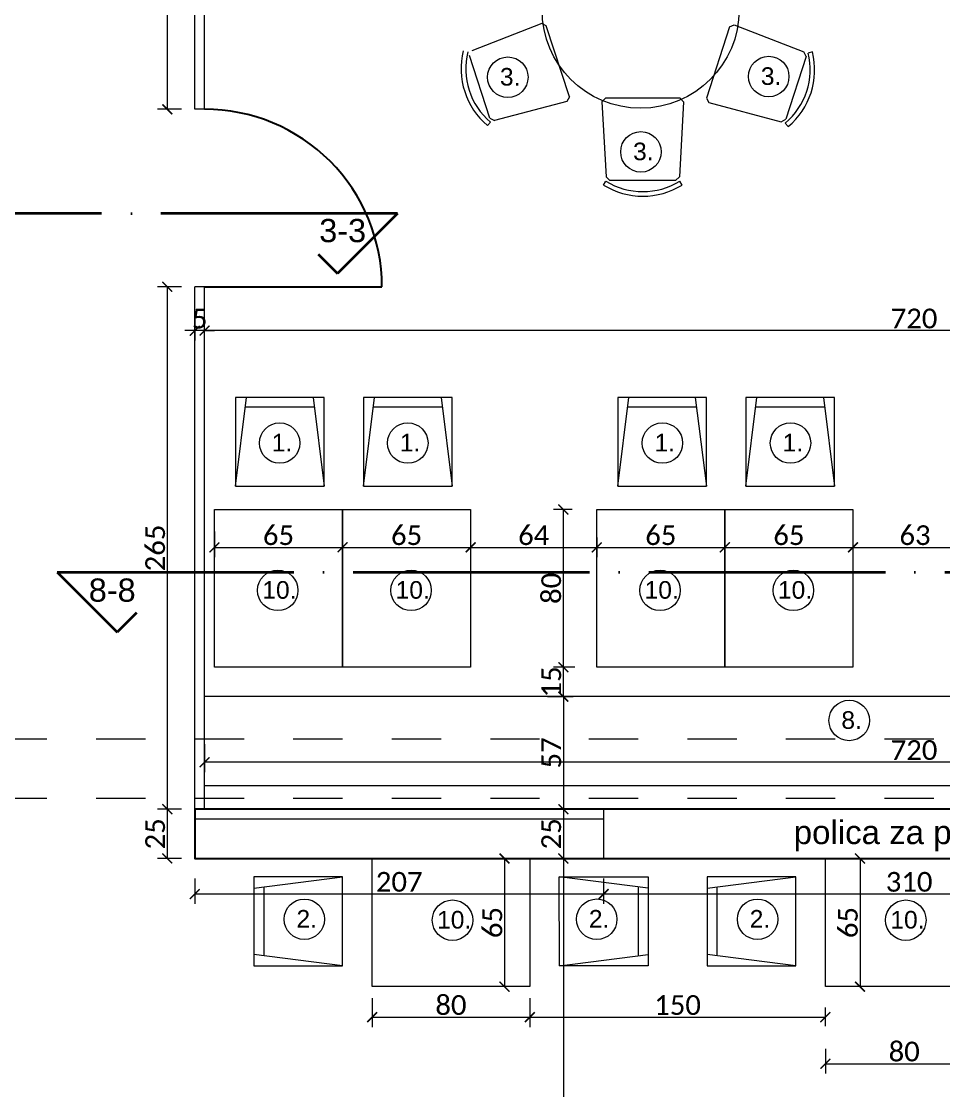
# Model space of a CAD drawing. Header units: centimetres. Extents: x -26724 to 60145, y -23645 to 6771.
# Drawn here: x -18798 to -18330, y 1336 to 1878 of the extents above; entities that cross this region are included whole.
import ezdxf

# ---------------------------------------------------------------- set-up
doc = ezdxf.new("R2010")
doc.units = ezdxf.units.CM
for name, pattern in [('ACAD_ISO04W100', [30, 24, -3, 0, -3]), ('AUSGEZOGEN', [0]), ('DALEKOVOD_VN', [5, 2.5, -2.5])]:
    doc.linetypes.add(name, pattern=pattern)
doc.layers.add('3.IZGLED 2', color=7, linetype='Continuous', lineweight=9, true_color=0x4a4a4a)
doc.layers.add('IZGLED 2', color=253, linetype='Continuous', lineweight=9, true_color=0x828282)
for name, color, linetype, lineweight in [('4.KOTE', 88, 'Continuous', 15), ('namestaj', 8, 'Continuous', 9), ('namjestaj', 150, 'Continuous', 5), ('otvori', 5, 'Continuous', 20), ('vrata', 83, 'Continuous', 18)]:
    doc.layers.add(name, color=color, linetype=linetype, lineweight=lineweight)
doc.layers.add('pozicije', color=7, linetype='Continuous')
doc.layers.add('tekst @ 50', color=7, linetype='Continuous')
doc.styles.add('0.15', font='arial.ttf', dxfattribs={"height": 0.15})
doc.styles.add('Notes', font='arial.ttf', dxfattribs={"height": 3})
doc.styles.get("Standard").update_dxf_attribs({"font": 'calibri.ttf'})
doc.dimstyles.new('ja 1 50', dxfattribs={"dimtxt": 10, "dimasz": 5, "dimexe": 5, "dimexo": 5, "dimgap": 1, "dimtad": 1, "dimdec": 0, "dimtxsty": 'Standard', "dimblk": 'ARCHTICK', "dimcen": 2.5, "dimclrd": 256, "dimclrt": 7, "dimadec": 0, "dimazin": 0, "dimtfac": 1, "dimtdec": 0, "dimtix": 1, "dimtmove": 1, "dimatfit": 3, "dimldrblk": 'ARCHTICK', "dimfxl": 10, "dimfxlon": 1, "dimlwd": 0, "dimlwe": 9, "dimarcsym": 0})

# ---------------------------------------------------------------- blocks, each defined once
blk = doc.blocks.new('HHH')
at = {"layer": 'namjestaj', "linetype": 'AUSGEZOGEN', "lineweight": 18, "transparency": 33554687}
for p, q in [((2714.05, 1003.58, 13.5), (2714.05, 1068.58, 13.5)), ((2714.05, 1068.58, 13.5), (2794.05, 1068.58, 13.5)), ((2794.05, 1068.58, 13.5), (2794.05, 1003.58, 13.5)), ((2654.05, 1059.22, 13.5), (2654.03, 1014.22, 13.5)), ((2699.05, 1059.2, 13.5), (2654.05, 1059.22, 13.5)), ((2654.05, 1053.59, 13.5), (2699.05, 1059.2, 13.5)), ((2699.03, 1014.2, 13.5), (2699.05, 1059.2, 13.5)), ((2809.05, 1059.2, 13.5), (2854.05, 1059.22, 13.5)), ((2854.05, 1053.59, 13.5), (2809.05, 1059.2, 13.5)), ((2809.07, 1014.2, 13.5), (2809.05, 1059.2, 13.5)), ((2854.05, 1059.22, 13.5), (2854.07, 1014.22, 13.5)), ((2659.05, 1054.22, 13.5), (2659.03, 1019.22, 13.5)), ((2849.05, 1054.22, 13.5), (2849.07, 1019.22, 13.5)), ((2699.03, 1014.2, 13.5), (2654.03, 1019.84, 13.5)), ((2809.07, 1014.2, 13.5), (2854.07, 1019.84, 13.5)), ((2654.03, 1014.22, 13.5), (2699.03, 1014.2, 13.5)), ((2654.03, 1014.22, 13.5), (2654.03, 1014.22, 13.5)), ((2854.07, 1014.22, 13.5), (2809.07, 1014.2, 13.5)), ((2854.07, 1014.22, 13.5), (2854.07, 1014.22, 13.5)), ((2794.05, 1003.58, 13.5), (2714.05, 1003.58, 13.5)), ((2794.05, 1003.58, 13.5), (2794.05, 1003.58, 13.5))]:
    blk.add_line(p, q, dxfattribs=at)
blk = doc.blocks.new('_ArchTick')
at = {"color": 0, "linetype": 'ByBlock', "const_width": 0.15}
blk.add_lwpolyline([(-0.5, -0.5), (0.5, 0.5)], dxfattribs=at)
blk = doc.blocks.new('*D1756')
at = {"layer": '4.KOTE', "color": 0, "lineweight": 9, "transparency": 16777216}
for p, q in [((-18620.07, 1383.05), (-18620.07, 1368.4)), ((-18540.07, 1383.05), (-18540.07, 1368.4))]:
    blk.add_line(p, q, dxfattribs=at)
at = {"layer": '4.KOTE', "lineweight": 0, "transparency": 16777216}
blk.add_line((-18620.07, 1373.4), (-18540.07, 1373.4), dxfattribs=at)
at = {"layer": 'Defpoints', "color": 0, "transparency": 16777216}
for p in [(-18620.07, 1430.31, 13.5), (-18540.07, 1430.31, 13.5), (-18540.07, 1373.4)]:
    blk.add_point(p, dxfattribs=at)
at = {"layer": '4.KOTE', "lineweight": 0, "transparency": 16777216, "xscale": 5, "yscale": 5, "zscale": 5, "rotation": 180}
blk.add_blockref('_ArchTick', (-18620.07, 1373.4), dxfattribs=at)
at = {"layer": '4.KOTE', "lineweight": 0, "transparency": 16777216, "xscale": 5, "yscale": 5, "zscale": 5}
blk.add_blockref('_ArchTick', (-18540.07, 1373.4), dxfattribs=at)
at = {"layer": '4.KOTE', "color": 7, "transparency": 16777216, "insert": (-18580.07, 1379.52), "char_height": 10, "attachment_point": 5}
blk.add_mtext('80', dxfattribs=at)
blk = doc.blocks.new('*D1757')
at = {"layer": '4.KOTE', "color": 0, "lineweight": 9, "transparency": 16777216}
for p, q in [((-18540.07, 1383.05), (-18540.07, 1368.4)), ((-18390.07, 1368.79), (-18390.07, 1378.4))]:
    blk.add_line(p, q, dxfattribs=at)
at = {"layer": '4.KOTE', "lineweight": 0, "transparency": 16777216}
blk.add_line((-18540.07, 1373.4), (-18390.07, 1373.4), dxfattribs=at)
at = {"layer": 'Defpoints', "color": 0, "transparency": 16777216}
for p in [(-18540.07, 1430.31, 13.5), (-18390.07, 1373.4), (-18390.07, 1365.31, 13.5)]:
    blk.add_point(p, dxfattribs=at)
at = {"layer": '4.KOTE', "lineweight": 0, "transparency": 16777216, "xscale": 5, "yscale": 5, "zscale": 5, "rotation": 180}
blk.add_blockref('_ArchTick', (-18540.07, 1373.4), dxfattribs=at)
at = {"layer": '4.KOTE', "lineweight": 0, "transparency": 16777216, "xscale": 5, "yscale": 5, "zscale": 5}
blk.add_blockref('_ArchTick', (-18390.07, 1373.4), dxfattribs=at)
at = {"layer": '4.KOTE', "color": 7, "transparency": 16777216, "insert": (-18465.07, 1379.52), "char_height": 10, "attachment_point": 5}
blk.add_mtext('150', dxfattribs=at)
blk = doc.blocks.new('*D1758')
at = {"layer": '4.KOTE', "color": 0, "lineweight": 9, "transparency": 16777216}
for p, q in [((-18390.07, 1357.34), (-18390.07, 1344.82)), ((-18310.07, 1359.16), (-18310.07, 1344.82))]:
    blk.add_line(p, q, dxfattribs=at)
at = {"layer": '4.KOTE', "lineweight": 0, "transparency": 16777216}
blk.add_line((-18390.07, 1349.82), (-18310.07, 1349.82), dxfattribs=at)
at = {"layer": 'Defpoints', "color": 0, "transparency": 16777216}
for p in [(-18310.07, 1388.89, 13.5), (-18390.07, 1365.31, 13.5), (-18310.07, 1349.82)]:
    blk.add_point(p, dxfattribs=at)
at = {"layer": '4.KOTE', "lineweight": 0, "transparency": 16777216, "xscale": 5, "yscale": 5, "zscale": 5, "rotation": 180}
blk.add_blockref('_ArchTick', (-18390.07, 1349.82), dxfattribs=at)
at = {"layer": '4.KOTE', "lineweight": 0, "transparency": 16777216, "xscale": 5, "yscale": 5, "zscale": 5}
blk.add_blockref('_ArchTick', (-18310.07, 1349.82), dxfattribs=at)
at = {"layer": '4.KOTE', "color": 7, "transparency": 16777216, "insert": (-18350.07, 1355.94), "char_height": 10, "attachment_point": 5}
blk.add_mtext('80', dxfattribs=at)
blk = doc.blocks.new('*D1762')
at = {"layer": '4.KOTE', "color": 0, "lineweight": 9, "transparency": 16777216}
for p, q in [((-18545.93, 1453.89), (-18557.88, 1453.89)), ((-18545.93, 1388.89), (-18557.88, 1388.89))]:
    blk.add_line(p, q, dxfattribs=at)
at = {"layer": '4.KOTE', "lineweight": 0, "transparency": 16777216}
blk.add_line((-18552.88, 1453.89), (-18552.88, 1388.89), dxfattribs=at)
at = {"layer": 'Defpoints', "color": 0, "transparency": 16777216}
for p in [(-18540.07, 1453.89, 13.5), (-18552.88, 1388.89), (-18540.07, 1388.89, 13.5)]:
    blk.add_point(p, dxfattribs=at)
at = {"layer": '4.KOTE', "lineweight": 0, "transparency": 16777216, "xscale": 5, "yscale": 5, "zscale": 5}
for p, rotation in [((-18552.88, 1453.89), 90), ((-18552.88, 1388.89), 270)]:
    blk.add_blockref('_ArchTick', p, dxfattribs=dict(at, rotation=rotation))
at = {"layer": '4.KOTE', "color": 7, "transparency": 16777216, "insert": (-18559, 1421.39), "char_height": 10, "attachment_point": 5, "rotation": 90}
blk.add_mtext('65', dxfattribs=at)
blk = doc.blocks.new('*D1763')
at = {"layer": '4.KOTE', "color": 0, "lineweight": 9, "transparency": 16777216}
for p, q in [((-18364.93, 1453.89), (-18377.49, 1453.89)), ((-18366.91, 1388.89), (-18377.49, 1388.89))]:
    blk.add_line(p, q, dxfattribs=at)
at = {"layer": '4.KOTE', "lineweight": 0, "transparency": 16777216}
blk.add_line((-18372.49, 1453.89), (-18372.49, 1388.89), dxfattribs=at)
at = {"layer": 'Defpoints', "color": 0, "transparency": 16777216}
for p in [(-18356.79, 1453.89, 13.5), (-18372.49, 1388.89), (-18363.29, 1388.89, 13.5)]:
    blk.add_point(p, dxfattribs=at)
at = {"layer": '4.KOTE', "lineweight": 0, "transparency": 16777216, "xscale": 5, "yscale": 5, "zscale": 5}
for p, rotation in [((-18372.49, 1453.89), 90), ((-18372.49, 1388.89), 270)]:
    blk.add_blockref('_ArchTick', p, dxfattribs=dict(at, rotation=rotation))
at = {"layer": '4.KOTE', "color": 7, "transparency": 16777216, "insert": (-18378.61, 1421.39), "char_height": 10, "attachment_point": 5, "rotation": 90}
blk.add_mtext('65', dxfattribs=at)
blk = doc.blocks.new('*D1765')
at = {"layer": '4.KOTE', "color": 0, "lineweight": 9, "transparency": 16777216}
for p, q in [((-18705.07, 1511.85), (-18705.07, 1497.71)), ((-17985.07, 1511.85), (-17985.07, 1497.71))]:
    blk.add_line(p, q, dxfattribs=at)
at = {"layer": '4.KOTE', "lineweight": 0, "transparency": 16777216}
blk.add_line((-17985.07, 1502.71), (-18705.07, 1502.71), dxfattribs=at)
at = {"layer": 'Defpoints', "color": 0, "transparency": 16777216}
for p in [(-18705.07, 1535.98, 13.5), (-17985.07, 1535.98, 13.5), (-18705.07, 1502.71)]:
    blk.add_point(p, dxfattribs=at)
at = {"layer": '4.KOTE', "lineweight": 0, "transparency": 16777216, "xscale": 5, "yscale": 5, "zscale": 5, "rotation": 180}
blk.add_blockref('_ArchTick', (-18705.07, 1502.71), dxfattribs=at)
at = {"layer": '4.KOTE', "lineweight": 0, "transparency": 16777216, "xscale": 5, "yscale": 5, "zscale": 5}
blk.add_blockref('_ArchTick', (-17985.07, 1502.71), dxfattribs=at)
at = {"layer": '4.KOTE', "color": 7, "transparency": 16777216, "insert": (-18345.07, 1508.83), "char_height": 10, "attachment_point": 5}
blk.add_mtext('720', dxfattribs=at)
blk = doc.blocks.new('*D1766')
at = {"layer": '4.KOTE', "color": 0, "lineweight": 9, "transparency": 16777216}
for p, q in [((-18531.13, 1535.98), (-18518.03, 1535.98)), ((-18531.61, 1478.89), (-18518.03, 1478.89))]:
    blk.add_line(p, q, dxfattribs=at)
at = {"layer": '4.KOTE', "lineweight": 0, "transparency": 16777216}
blk.add_line((-18523.03, 1535.98), (-18523.03, 1478.89), dxfattribs=at)
at = {"layer": 'Defpoints', "color": 0, "transparency": 16777216}
for p in [(-18542.26, 1535.98, 13.5), (-18546.86, 1478.89, 13.5), (-18523.03, 1478.89)]:
    blk.add_point(p, dxfattribs=at)
at = {"layer": '4.KOTE', "lineweight": 0, "transparency": 16777216, "xscale": 5, "yscale": 5, "zscale": 5}
for p, rotation in [((-18523.03, 1535.98), 90), ((-18523.03, 1478.89), 270)]:
    blk.add_blockref('_ArchTick', p, dxfattribs=dict(at, rotation=rotation))
at = {"layer": '4.KOTE', "color": 7, "transparency": 16777216, "insert": (-18529.1, 1507.43), "char_height": 10, "attachment_point": 5, "rotation": 90}
blk.add_mtext('57', dxfattribs=at)
blk = doc.blocks.new('*D1769')
at = {"layer": '4.KOTE', "color": 0, "lineweight": 9, "transparency": 16777216}
for p, q in [((-18700.07, 1619.8), (-18700.07, 1606.7)), ((-18635.07, 1619.8), (-18635.07, 1606.7))]:
    blk.add_line(p, q, dxfattribs=at)
at = {"layer": '4.KOTE', "lineweight": 0, "transparency": 16777216}
blk.add_line((-18700.07, 1611.7), (-18635.07, 1611.7), dxfattribs=at)
at = {"layer": 'Defpoints', "color": 0, "transparency": 16777216}
for p in [(-18700.07, 1630.91, 13.5), (-18635.07, 1630.91, 13.5), (-18635.07, 1611.7)]:
    blk.add_point(p, dxfattribs=at)
at = {"layer": '4.KOTE', "lineweight": 0, "transparency": 16777216, "xscale": 5, "yscale": 5, "zscale": 5, "rotation": 180}
blk.add_blockref('_ArchTick', (-18700.07, 1611.7), dxfattribs=at)
at = {"layer": '4.KOTE', "lineweight": 0, "transparency": 16777216, "xscale": 5, "yscale": 5, "zscale": 5}
blk.add_blockref('_ArchTick', (-18635.07, 1611.7), dxfattribs=at)
at = {"layer": '4.KOTE', "color": 7, "transparency": 16777216, "insert": (-18667.57, 1617.82), "char_height": 10, "attachment_point": 5}
blk.add_mtext('65', dxfattribs=at)
blk = doc.blocks.new('*D1770')
at = {"layer": '4.KOTE', "color": 0, "lineweight": 9, "transparency": 16777216}
for p, q in [((-18635.07, 1619.8), (-18635.07, 1606.7)), ((-18570.07, 1619.8), (-18570.07, 1606.7))]:
    blk.add_line(p, q, dxfattribs=at)
at = {"layer": '4.KOTE', "lineweight": 0, "transparency": 16777216}
blk.add_line((-18635.07, 1611.7), (-18570.07, 1611.7), dxfattribs=at)
at = {"layer": 'Defpoints', "color": 0, "transparency": 16777216}
for p in [(-18635.07, 1630.91, 13.5), (-18570.07, 1630.91, 13.5), (-18570.07, 1611.7)]:
    blk.add_point(p, dxfattribs=at)
at = {"layer": '4.KOTE', "lineweight": 0, "transparency": 16777216, "xscale": 5, "yscale": 5, "zscale": 5, "rotation": 180}
blk.add_blockref('_ArchTick', (-18635.07, 1611.7), dxfattribs=at)
at = {"layer": '4.KOTE', "lineweight": 0, "transparency": 16777216, "xscale": 5, "yscale": 5, "zscale": 5}
blk.add_blockref('_ArchTick', (-18570.07, 1611.7), dxfattribs=at)
at = {"layer": '4.KOTE', "color": 7, "transparency": 16777216, "insert": (-18602.57, 1617.82), "char_height": 10, "attachment_point": 5}
blk.add_mtext('65', dxfattribs=at)
blk = doc.blocks.new('*D1771')
at = {"layer": '4.KOTE', "color": 0, "lineweight": 9, "transparency": 16777216}
for p, q in [((-18570.07, 1619.8), (-18570.07, 1606.7)), ((-18506.07, 1616.71), (-18506.07, 1606.7))]:
    blk.add_line(p, q, dxfattribs=at)
at = {"layer": '4.KOTE', "lineweight": 0, "transparency": 16777216}
blk.add_line((-18570.07, 1611.7), (-18506.07, 1611.7), dxfattribs=at)
at = {"layer": 'Defpoints', "color": 0, "transparency": 16777216}
for p in [(-18570.07, 1630.91, 13.5), (-18506.07, 1630.91, 27), (-18506.07, 1611.7)]:
    blk.add_point(p, dxfattribs=at)
at = {"layer": '4.KOTE', "lineweight": 0, "transparency": 16777216, "xscale": 5, "yscale": 5, "zscale": 5, "rotation": 180}
blk.add_blockref('_ArchTick', (-18570.07, 1611.7), dxfattribs=at)
at = {"layer": '4.KOTE', "lineweight": 0, "transparency": 16777216, "xscale": 5, "yscale": 5, "zscale": 5}
blk.add_blockref('_ArchTick', (-18506.07, 1611.7), dxfattribs=at)
at = {"layer": '4.KOTE', "color": 7, "transparency": 16777216, "insert": (-18538.07, 1617.82), "char_height": 10, "attachment_point": 5}
blk.add_mtext('64', dxfattribs=at)
blk = doc.blocks.new('*D1772')
at = {"layer": '4.KOTE', "color": 0, "lineweight": 9, "transparency": 16777216}
for p, q in [((-18506.07, 1616.71), (-18506.07, 1606.7)), ((-18441.07, 1616.71), (-18441.07, 1606.7))]:
    blk.add_line(p, q, dxfattribs=at)
at = {"layer": '4.KOTE', "lineweight": 0, "transparency": 16777216}
blk.add_line((-18506.07, 1611.7), (-18441.07, 1611.7), dxfattribs=at)
at = {"layer": 'Defpoints', "color": 0, "transparency": 16777216}
for p in [(-18506.07, 1630.91, 27), (-18441.07, 1630.91, 27), (-18441.07, 1611.7)]:
    blk.add_point(p, dxfattribs=at)
at = {"layer": '4.KOTE', "lineweight": 0, "transparency": 16777216, "xscale": 5, "yscale": 5, "zscale": 5, "rotation": 180}
blk.add_blockref('_ArchTick', (-18506.07, 1611.7), dxfattribs=at)
at = {"layer": '4.KOTE', "lineweight": 0, "transparency": 16777216, "xscale": 5, "yscale": 5, "zscale": 5}
blk.add_blockref('_ArchTick', (-18441.07, 1611.7), dxfattribs=at)
at = {"layer": '4.KOTE', "color": 7, "transparency": 16777216, "insert": (-18473.57, 1617.82), "char_height": 10, "attachment_point": 5}
blk.add_mtext('65', dxfattribs=at)
blk = doc.blocks.new('*D1773')
at = {"layer": '4.KOTE', "color": 0, "lineweight": 9, "transparency": 16777216}
for p, q in [((-18441.07, 1616.71), (-18441.07, 1606.7)), ((-18376.07, 1616.71), (-18376.07, 1606.7))]:
    blk.add_line(p, q, dxfattribs=at)
at = {"layer": '4.KOTE', "lineweight": 0, "transparency": 16777216}
blk.add_line((-18441.07, 1611.7), (-18376.07, 1611.7), dxfattribs=at)
at = {"layer": 'Defpoints', "color": 0, "transparency": 16777216}
for p in [(-18441.07, 1630.91, 27), (-18376.07, 1630.91, 27), (-18376.07, 1611.7)]:
    blk.add_point(p, dxfattribs=at)
at = {"layer": '4.KOTE', "lineweight": 0, "transparency": 16777216, "xscale": 5, "yscale": 5, "zscale": 5, "rotation": 180}
blk.add_blockref('_ArchTick', (-18441.07, 1611.7), dxfattribs=at)
at = {"layer": '4.KOTE', "lineweight": 0, "transparency": 16777216, "xscale": 5, "yscale": 5, "zscale": 5}
blk.add_blockref('_ArchTick', (-18376.07, 1611.7), dxfattribs=at)
at = {"layer": '4.KOTE', "color": 7, "transparency": 16777216, "insert": (-18408.57, 1617.82), "char_height": 10, "attachment_point": 5}
blk.add_mtext('65', dxfattribs=at)
blk = doc.blocks.new('*D1774')
at = {"layer": '4.KOTE', "color": 0, "lineweight": 9, "transparency": 16777216}
for p, q in [((-18376.07, 1616.71), (-18376.07, 1606.7)), ((-18313.07, 1619.8), (-18313.07, 1606.7))]:
    blk.add_line(p, q, dxfattribs=at)
at = {"layer": '4.KOTE', "lineweight": 0, "transparency": 16777216}
blk.add_line((-18376.07, 1611.7), (-18313.07, 1611.7), dxfattribs=at)
at = {"layer": 'Defpoints', "color": 0, "transparency": 16777216}
for p in [(-18376.07, 1630.91, 27), (-18313.07, 1630.91, 13.5), (-18313.07, 1611.7)]:
    blk.add_point(p, dxfattribs=at)
at = {"layer": '4.KOTE', "lineweight": 0, "transparency": 16777216, "xscale": 5, "yscale": 5, "zscale": 5, "rotation": 180}
blk.add_blockref('_ArchTick', (-18376.07, 1611.7), dxfattribs=at)
at = {"layer": '4.KOTE', "lineweight": 0, "transparency": 16777216, "xscale": 5, "yscale": 5, "zscale": 5}
blk.add_blockref('_ArchTick', (-18313.07, 1611.7), dxfattribs=at)
at = {"layer": '4.KOTE', "color": 7, "transparency": 16777216, "insert": (-18344.57, 1617.82), "char_height": 10, "attachment_point": 5}
blk.add_mtext('63', dxfattribs=at)
blk = doc.blocks.new('*D1780')
at = {"layer": '4.KOTE', "lineweight": 0, "transparency": 16777216}
for p, q in [((-18523.03, 1550.91), (-18523.03, 1555.91)), ((-18523.03, 1535.98), (-18523.03, 1550.91)), ((-18523.03, 1535.98), (-18523.03, 1530.98))]:
    blk.add_line(p, q, dxfattribs=at)
at = {"layer": '4.KOTE', "color": 0, "lineweight": 9, "transparency": 16777216}
for p, q in [((-18517.15, 1550.91), (-18528.03, 1550.91)), ((-18514.48, 1535.98), (-18528.03, 1535.98))]:
    blk.add_line(p, q, dxfattribs=at)
at = {"layer": 'Defpoints', "color": 0, "transparency": 16777216}
for p in [(-18523.03, 1550.91), (-18499.59, 1550.91, 27), (-18499.59, 1535.98, 13.5)]:
    blk.add_point(p, dxfattribs=at)
at = {"layer": '4.KOTE', "lineweight": 0, "transparency": 16777216, "xscale": 5, "yscale": 5, "zscale": 5}
for p, rotation in [((-18523.03, 1550.91), 270), ((-18523.03, 1535.98), 90)]:
    blk.add_blockref('_ArchTick', p, dxfattribs=dict(at, rotation=rotation))
at = {"layer": '4.KOTE', "color": 7, "transparency": 16777216, "insert": (-18529.11, 1543.44), "char_height": 10, "attachment_point": 5, "rotation": 90}
blk.add_mtext('15', dxfattribs=at)
blk = doc.blocks.new('*D1781')
at = {"layer": '4.KOTE', "color": 0, "lineweight": 9, "transparency": 16777216}
for p, q in [((-18518.57, 1630.91), (-18528.03, 1630.91)), ((-18517.15, 1550.91), (-18528.03, 1550.91))]:
    blk.add_line(p, q, dxfattribs=at)
at = {"layer": '4.KOTE', "lineweight": 0, "transparency": 16777216}
blk.add_line((-18523.03, 1550.91), (-18523.03, 1630.91), dxfattribs=at)
at = {"layer": 'Defpoints', "color": 0, "transparency": 16777216}
for p in [(-18523.03, 1630.91), (-18506.07, 1630.91, 27), (-18499.59, 1550.91, 27)]:
    blk.add_point(p, dxfattribs=at)
at = {"layer": '4.KOTE', "lineweight": 0, "transparency": 16777216, "xscale": 5, "yscale": 5, "zscale": 5}
for p, rotation in [((-18523.03, 1630.91), 90), ((-18523.03, 1550.91), 270)]:
    blk.add_blockref('_ArchTick', p, dxfattribs=dict(at, rotation=rotation))
at = {"layer": '4.KOTE', "color": 7, "transparency": 16777216, "insert": (-18529.15, 1590.91), "char_height": 10, "attachment_point": 5, "rotation": 90}
blk.add_mtext('80', dxfattribs=at)
blk = doc.blocks.new('*D2084')
at = {"layer": '4.KOTE', "color": 0, "lineweight": 9, "transparency": 16777216}
for p, q in [((-18705.07, 1711.63), (-18705.07, 1726.61)), ((-17985.07, 1711.63), (-17985.07, 1726.61))]:
    blk.add_line(p, q, dxfattribs=at)
at = {"layer": '4.KOTE', "lineweight": 0, "transparency": 16777216}
blk.add_line((-17985.07, 1721.61), (-18705.07, 1721.61), dxfattribs=at)
at = {"layer": 'Defpoints', "color": 0, "transparency": 16777216}
for p in [(-18705.07, 1721.61), (-18705.07, 1478.89, 13.5), (-17985.07, 1478.89, 13.5)]:
    blk.add_point(p, dxfattribs=at)
at = {"layer": '4.KOTE', "lineweight": 0, "transparency": 16777216, "xscale": 5, "yscale": 5, "zscale": 5, "rotation": 180}
blk.add_blockref('_ArchTick', (-18705.07, 1721.61), dxfattribs=at)
at = {"layer": '4.KOTE', "lineweight": 0, "transparency": 16777216, "xscale": 5, "yscale": 5, "zscale": 5}
blk.add_blockref('_ArchTick', (-17985.07, 1721.61), dxfattribs=at)
at = {"layer": '4.KOTE', "color": 7, "transparency": 16777216, "insert": (-18345.07, 1727.73), "char_height": 10, "attachment_point": 5}
blk.add_mtext('720', dxfattribs=at)
blk = doc.blocks.new('*D2085')
at = {"layer": '4.KOTE', "color": 0, "lineweight": 9, "transparency": 16777216}
for p, q in [((-18710.07, 1730.05), (-18710.07, 1716.61)), ((-18705.07, 1711.63), (-18705.07, 1726.61))]:
    blk.add_line(p, q, dxfattribs=at)
at = {"layer": '4.KOTE', "lineweight": 0, "transparency": 16777216}
for p, q in [((-18710.07, 1721.61), (-18715.07, 1721.61)), ((-18705.07, 1721.61), (-18710.07, 1721.61)), ((-18705.07, 1721.61), (-18700.07, 1721.61))]:
    blk.add_line(p, q, dxfattribs=at)
at = {"layer": 'Defpoints', "color": 0, "transparency": 16777216}
for p in [(-18710.07, 1743.89, 13.5), (-18710.07, 1721.61), (-18705.07, 1478.89, 13.5)]:
    blk.add_point(p, dxfattribs=at)
at = {"layer": '4.KOTE', "lineweight": 0, "transparency": 16777216, "xscale": 5, "yscale": 5, "zscale": 5}
blk.add_blockref('_ArchTick', (-18710.07, 1721.61), dxfattribs=at)
at = {"layer": '4.KOTE', "lineweight": 0, "transparency": 16777216, "xscale": 5, "yscale": 5, "zscale": 5, "rotation": 180}
blk.add_blockref('_ArchTick', (-18705.07, 1721.61), dxfattribs=at)
at = {"layer": '4.KOTE', "color": 7, "transparency": 16777216, "insert": (-18707.57, 1727.68), "char_height": 10, "attachment_point": 5}
blk.add_mtext('5', dxfattribs=at)
blk = doc.blocks.new('*D2086')
at = {"layer": '4.KOTE', "color": 0, "lineweight": 9, "transparency": 16777216}
for p, q in [((-18514.78, 1478.89), (-18528.03, 1478.89)), ((-18514.78, 1453.89), (-18528.03, 1453.89))]:
    blk.add_line(p, q, dxfattribs=at)
at = {"layer": '4.KOTE', "lineweight": 0, "transparency": 16777216}
blk.add_line((-18523.03, 1478.89), (-18523.03, 1453.89), dxfattribs=at)
at = {"layer": 'Defpoints', "color": 0, "transparency": 16777216}
for p in [(-18502.57, 1478.89, 13.5), (-18523.03, 1453.89), (-18502.57, 1453.89, 13.5)]:
    blk.add_point(p, dxfattribs=at)
at = {"layer": '4.KOTE', "lineweight": 0, "transparency": 16777216, "xscale": 5, "yscale": 5, "zscale": 5}
for p, rotation in [((-18523.03, 1478.89), 90), ((-18523.03, 1453.89), 270)]:
    blk.add_blockref('_ArchTick', p, dxfattribs=dict(at, rotation=rotation))
at = {"layer": '4.KOTE', "color": 7, "transparency": 16777216, "insert": (-18529.15, 1466.39), "char_height": 10, "attachment_point": 5, "rotation": 90}
blk.add_mtext('25', dxfattribs=at)
blk = doc.blocks.new('*D2087')
at = {"layer": '4.KOTE', "color": 0, "lineweight": 9, "transparency": 16777216}
for p, q in [((-18514.78, 1453.89), (-18528.03, 1453.89)), ((-18513.36, 618.89), (-18528.03, 618.89))]:
    blk.add_line(p, q, dxfattribs=at)
at = {"layer": '4.KOTE', "lineweight": 0, "transparency": 16777216}
blk.add_line((-18523.03, 1453.89), (-18523.03, 618.89), dxfattribs=at)
at = {"layer": 'Defpoints', "color": 0, "transparency": 16777216}
for p in [(-18502.57, 1453.89, 13.5), (-18523.03, 618.89), (-18465.08, 618.89, 13.5)]:
    blk.add_point(p, dxfattribs=at)
at = {"layer": '4.KOTE', "lineweight": 0, "transparency": 16777216, "xscale": 5, "yscale": 5, "zscale": 5}
for p, rotation in [((-18523.03, 1453.89), 90), ((-18523.03, 618.89), 270)]:
    blk.add_blockref('_ArchTick', p, dxfattribs=dict(at, rotation=rotation))
at = {"layer": '4.KOTE', "color": 7, "transparency": 16777216, "insert": (-18529.15, 1036.39), "char_height": 10, "attachment_point": 5, "rotation": 90}
blk.add_mtext('835', dxfattribs=at)
blk = doc.blocks.new('*D2088')
at = {"layer": '4.KOTE', "color": 0, "lineweight": 9, "transparency": 16777216}
for p, q in [((-18716.79, 2288.89), (-18729, 2288.89)), ((-18716.79, 1833.89), (-18729, 1833.89))]:
    blk.add_line(p, q, dxfattribs=at)
at = {"layer": '4.KOTE', "lineweight": 0, "transparency": 16777216}
blk.add_line((-18724, 2288.89), (-18724, 1833.89), dxfattribs=at)
at = {"layer": 'Defpoints', "color": 0, "transparency": 16777216}
for p in [(-18710.07, 2288.89, 13.5), (-18724, 1833.89), (-18710.07, 1833.89, 13.5)]:
    blk.add_point(p, dxfattribs=at)
at = {"layer": '4.KOTE', "lineweight": 0, "transparency": 16777216, "xscale": 5, "yscale": 5, "zscale": 5}
for p, rotation in [((-18724, 2288.89), 90), ((-18724, 1833.89), 270)]:
    blk.add_blockref('_ArchTick', p, dxfattribs=dict(at, rotation=rotation))
at = {"layer": '4.KOTE', "color": 7, "transparency": 16777216, "insert": (-18730.07, 2061.39), "char_height": 10, "attachment_point": 5, "rotation": 90}
blk.add_mtext('455', dxfattribs=at)
blk = doc.blocks.new('*D2089')
at = {"layer": '4.KOTE', "color": 0, "lineweight": 9, "transparency": 16777216}
for p, q in [((-6.71, 1833.89), (-18.93, 1833.89)), ((-23.93, 1743.89), (-8.93, 1743.89))]:
    blk.add_line(p, q, dxfattribs=at)
at = {"layer": '4.KOTE', "lineweight": 0, "transparency": 16777216}
blk.add_line((-13.93, 1833.89), (-13.93, 1743.89), dxfattribs=at)
at = {"layer": 'Defpoints', "color": 0, "transparency": 16777216}
for p in [(0, 1833.89, 13.5), (-18710.07, 1743.89, 13.5), (-13.93, 1743.89)]:
    blk.add_point(p, dxfattribs=at)
at = {"layer": '4.KOTE', "lineweight": 0, "transparency": 16777216, "xscale": 5, "yscale": 5, "zscale": 5}
for p, rotation in [((-13.93, 1833.89), 90), ((-13.93, 1743.89), 270)]:
    blk.add_blockref('_ArchTick', p, dxfattribs=dict(at, rotation=rotation))
at = {"layer": '4.KOTE', "color": 7, "transparency": 16777216, "insert": (-20.05, 1788.89), "char_height": 10, "attachment_point": 5, "rotation": 90}
blk.add_mtext('90', dxfattribs=at)
blk = doc.blocks.new('*D2090')
at = {"layer": '4.KOTE', "color": 0, "lineweight": 9, "transparency": 16777216}
for p, q in [((-18716.79, 1743.89), (-18729, 1743.89)), ((-18716.79, 1478.89), (-18729, 1478.89))]:
    blk.add_line(p, q, dxfattribs=at)
at = {"layer": '4.KOTE', "lineweight": 0, "transparency": 16777216}
blk.add_line((-18724, 1743.89), (-18724, 1478.89), dxfattribs=at)
at = {"layer": 'Defpoints', "color": 0, "transparency": 16777216}
for p in [(-18710.07, 1743.89, 13.5), (-18724, 1478.89), (-18710.07, 1478.89, 13.5)]:
    blk.add_point(p, dxfattribs=at)
at = {"layer": '4.KOTE', "lineweight": 0, "transparency": 16777216, "xscale": 5, "yscale": 5, "zscale": 5}
for p, rotation in [((-18724, 1743.89), 90), ((-18724, 1478.89), 270)]:
    blk.add_blockref('_ArchTick', p, dxfattribs=dict(at, rotation=rotation))
at = {"layer": '4.KOTE', "color": 7, "transparency": 16777216, "insert": (-18730.12, 1611.39), "char_height": 10, "attachment_point": 5, "rotation": 90}
blk.add_mtext('265', dxfattribs=at)
blk = doc.blocks.new('*D2091')
at = {"layer": '4.KOTE', "color": 0, "lineweight": 9, "transparency": 16777216}
for p, q in [((-18716.79, 1478.89), (-18729, 1478.89)), ((-18716.79, 1453.89), (-18729, 1453.89))]:
    blk.add_line(p, q, dxfattribs=at)
at = {"layer": '4.KOTE', "lineweight": 0, "transparency": 16777216}
blk.add_line((-18724, 1478.89), (-18724, 1453.89), dxfattribs=at)
at = {"layer": 'Defpoints', "color": 0, "transparency": 16777216}
for p in [(-18710.07, 1478.89, 13.5), (-18724, 1453.89), (-18710.07, 1453.89, 13.5)]:
    blk.add_point(p, dxfattribs=at)
at = {"layer": '4.KOTE', "lineweight": 0, "transparency": 16777216, "xscale": 5, "yscale": 5, "zscale": 5}
for p, rotation in [((-18724, 1478.89), 90), ((-18724, 1453.89), 270)]:
    blk.add_blockref('_ArchTick', p, dxfattribs=dict(at, rotation=rotation))
at = {"layer": '4.KOTE', "color": 7, "transparency": 16777216, "insert": (-18730.12, 1466.39), "char_height": 10, "attachment_point": 5, "rotation": 90}
blk.add_mtext('25', dxfattribs=at)
blk = doc.blocks.new('*D2127')
at = {"layer": '4.KOTE', "color": 0, "lineweight": 9, "transparency": 16777216}
for p, q in [((-18710.07, 1443.83), (-18710.07, 1430.89)), ((-18502.57, 1443.83), (-18502.57, 1430.89))]:
    blk.add_line(p, q, dxfattribs=at)
at = {"layer": '4.KOTE', "lineweight": 0, "transparency": 16777216}
blk.add_line((-18710.07, 1435.89), (-18502.57, 1435.89), dxfattribs=at)
at = {"layer": 'Defpoints', "color": 0, "transparency": 16777216}
for p in [(-18710.07, 1453.89, 13.5), (-18502.57, 1453.89, 13.5), (-18502.57, 1435.89)]:
    blk.add_point(p, dxfattribs=at)
at = {"layer": '4.KOTE', "lineweight": 0, "transparency": 16777216, "xscale": 5, "yscale": 5, "zscale": 5, "rotation": 180}
blk.add_blockref('_ArchTick', (-18710.07, 1435.89), dxfattribs=at)
at = {"layer": '4.KOTE', "lineweight": 0, "transparency": 16777216, "xscale": 5, "yscale": 5, "zscale": 5}
blk.add_blockref('_ArchTick', (-18502.57, 1435.89), dxfattribs=at)
at = {"layer": '4.KOTE', "color": 7, "transparency": 16777216, "insert": (-18606.32, 1442.01), "char_height": 10, "attachment_point": 5}
blk.add_mtext('207', dxfattribs=at)
blk = doc.blocks.new('*D2128')
at = {"layer": '4.KOTE', "color": 0, "lineweight": 9, "transparency": 16777216}
for p, q in [((-18502.57, 1443.83), (-18502.57, 1430.89)), ((-18192.57, 1443.83), (-18192.57, 1430.89))]:
    blk.add_line(p, q, dxfattribs=at)
at = {"layer": '4.KOTE', "lineweight": 0, "transparency": 16777216}
blk.add_line((-18502.57, 1435.89), (-18192.57, 1435.89), dxfattribs=at)
at = {"layer": 'Defpoints', "color": 0, "transparency": 16777216}
for p in [(-18502.57, 1453.89, 13.5), (-18192.57, 1453.89, 13.5), (-18192.57, 1435.89)]:
    blk.add_point(p, dxfattribs=at)
at = {"layer": '4.KOTE', "lineweight": 0, "transparency": 16777216, "xscale": 5, "yscale": 5, "zscale": 5, "rotation": 180}
blk.add_blockref('_ArchTick', (-18502.57, 1435.89), dxfattribs=at)
at = {"layer": '4.KOTE', "lineweight": 0, "transparency": 16777216, "xscale": 5, "yscale": 5, "zscale": 5}
blk.add_blockref('_ArchTick', (-18192.57, 1435.89), dxfattribs=at)
at = {"layer": '4.KOTE', "color": 7, "transparency": 16777216, "insert": (-18347.57, 1442.01), "char_height": 10, "attachment_point": 5}
blk.add_mtext('310', dxfattribs=at)

msp = doc.modelspace()

# ---------------------------------------------------------------- linework, layer by layer
at = {"elevation": 13.5}
msp.add_lwpolyline([(-17985.07, 1478.89), (-18710.07, 1478.89), (-18710.07, 1453.89), (-17985.07, 1453.89)], dxfattribs=at)
at = {"layer": '3.IZGLED 2', "color": 32, "linetype": 'DALEKOVOD_VN', "ltscale": 10, "true_color": 0xcd6928}
for p, q in [((-17985.07, 1514.39, 13.5), (-19185.07, 1514.39, 13.5)), ((-17985.07, 1484.39, 13.5), (-19185.07, 1484.39, 13.5))]:
    msp.add_line(p, q, dxfattribs=at)
at = {"layer": 'IZGLED 2', "color": 32, "linetype": 'ACAD_ISO04W100', "lineweight": 35, "ltscale": 5}
for p, q in [((-18607.25, 1781.07), (-19553.43, 1781.07)), ((-18779.81, 1599.13), (-17833.63, 1599.13))]:
    msp.add_line(p, q, dxfattribs=at)
at = {"layer": 'IZGLED 2', "color": 32, "lineweight": 35}
for p, q in [((-18607.25, 1781.07), (-18637.7, 1750.62)), ((-18647.47, 1760.39), (-18637.7, 1750.62)), ((-18779.81, 1599.13), (-18749.36, 1568.67)), ((-18739.59, 1578.44), (-18749.36, 1568.67))]:
    msp.add_line(p, q, dxfattribs=at)
at = {"layer": 'namestaj'}
for centre in [(-18551.21, 1850.15), (-18418.81, 1850.49), (-18483.65, 1812.3), (-18666.98, 1664.59), (-18601.98, 1664.59), (-18472.76, 1664.59, 13.5), (-18407.76, 1664.59, 13.5), (-18667.95, 1589.88, -40.5), (-18600.29, 1589.88, -40.5), (-18473.95, 1589.88, -27), (-18406.29, 1589.88, -27), (-18377.96, 1523.89), (-18654.47, 1423.07), (-18579.26, 1422.61, -40.5), (-18506.08, 1423.09), (-18424.47, 1423.07), (-18349.26, 1422.61, -40.5)]:
    msp.add_circle(centre, 10.27, dxfattribs=at)
at = {"layer": 'namjestaj', "transparency": 33554687}
for p, q in [((-18534.01, 1877.33, 13.5), (-18569.47, 1863.59, 13.5)), ((-18531.71, 1876.24, 13.5), (-18534.01, 1877.33, 13.5)), ((-18438.71, 1875.66, 13.5), (-18436.41, 1876.75, 13.5)), ((-18436.41, 1876.75, 13.5), (-18400.95, 1863.02, 13.5)), ((-18519.98, 1840.14, 13.5), (-18531.71, 1876.24, 13.5)), ((-18438.71, 1875.66, 13.5), (-18450.44, 1839.56, 13.5)), ((-18560.32, 1829.46, 13.5), (-18570.62, 1861.16, 13.5)), ((-18399.79, 1860.58, 13.5), (-18410.09, 1828.88, 13.5)), ((-18399.79, 1860.58, 13.5), (-18400.95, 1863.02, 13.5)), ((-18396.59, 1862.98, 13.5), (-18398.83, 1862.43, 13.5)), ((-18519.98, 1840.14, 13.5), (-18521.2, 1837.9, 13.5)), ((-18501.69, 1839.45, 13.5), (-18503.44, 1837.6, 13.5)), ((-18463.73, 1839.45, 13.5), (-18501.69, 1839.45, 13.5)), ((-18463.73, 1839.45, 13.5), (-18461.98, 1837.6, 13.5)), ((-18450.44, 1839.56, 13.5), (-18449.22, 1837.32, 13.5)), ((-18521.2, 1837.9, 13.5), (-18557.96, 1828.17, 13.5)), ((-18503.44, 1837.6, 13.5), (-18501.33, 1799.63, 13.5)), ((-18461.98, 1837.6, 13.5), (-18464.09, 1799.63, 13.5)), ((-18449.22, 1837.32, 13.5), (-18412.46, 1827.6, 13.5)), ((-18560.32, 1829.46, 13.5), (-18557.96, 1828.17, 13.5)), ((-18412.46, 1827.6, 13.5), (-18410.09, 1828.88, 13.5)), ((-18561.51, 1825.64, 13.5), (-18560.01, 1827.41, 13.5)), ((-18408.9, 1825.07, 13.5), (-18410.4, 1826.84, 13.5)), ((-18502.64, 1795.47, 13.5), (-18501.42, 1797.44, 13.5)), ((-18501.33, 1799.63, 13.5), (-18499.38, 1797.78, 13.5)), ((-18466.05, 1797.78, 13.5), (-18499.38, 1797.78, 13.5)), ((-18466.05, 1797.78, 13.5), (-18464.09, 1799.63, 13.5)), ((-18462.78, 1795.47, 13.5), (-18464, 1797.44, 13.5)), ((-18689.45, 1642.74, 13.5), (-18683.81, 1687.74, 13.5)), ((-18689.43, 1687.74, 13.5), (-18689.45, 1642.74, 13.5)), ((-18644.43, 1687.72, 13.5), (-18689.43, 1687.74, 13.5)), ((-18689.43, 1687.74, 13.5), (-18689.43, 1687.74, 13.5)), ((-18650.06, 1687.72, 13.5), (-18644.45, 1642.72, 13.5)), ((-18644.45, 1642.72, 13.5), (-18644.43, 1687.72, 13.5)), ((-18624.45, 1642.74, 13.5), (-18618.81, 1687.74, 13.5)), ((-18624.43, 1687.74, 13.5), (-18624.45, 1642.74, 13.5)), ((-18579.43, 1687.72, 13.5), (-18624.43, 1687.74, 13.5)), ((-18624.43, 1687.74, 13.5), (-18624.43, 1687.74, 13.5)), ((-18585.06, 1687.72, 13.5), (-18579.45, 1642.72, 13.5)), ((-18579.45, 1642.72, 13.5), (-18579.43, 1687.72, 13.5)), ((-18495.45, 1642.74, 27), (-18489.81, 1687.74, 27)), ((-18495.43, 1687.74, 27), (-18495.45, 1642.74, 27)), ((-18450.43, 1687.72, 27), (-18495.43, 1687.74, 27)), ((-18495.43, 1687.74, 27), (-18495.43, 1687.74, 27)), ((-18456.06, 1687.72, 27), (-18450.45, 1642.72, 27)), ((-18450.45, 1642.72, 27), (-18450.43, 1687.72, 27)), ((-18430.45, 1642.74, 27), (-18424.81, 1687.74, 27)), ((-18430.43, 1687.74, 27), (-18430.45, 1642.74, 27)), ((-18385.43, 1687.72, 27), (-18430.43, 1687.74, 27)), ((-18430.43, 1687.74, 27), (-18430.43, 1687.74, 27)), ((-18391.06, 1687.72, 27), (-18385.45, 1642.72, 27)), ((-18385.45, 1642.72, 27), (-18385.43, 1687.72, 27)), ((-18649.44, 1682.72, 13.5), (-18684.44, 1682.74, 13.5)), ((-18584.44, 1682.72, 13.5), (-18619.44, 1682.74, 13.5)), ((-18455.44, 1682.72, 27), (-18490.44, 1682.74, 27)), ((-18390.44, 1682.72, 27), (-18425.44, 1682.74, 27)), ((-18689.45, 1642.74, 13.5), (-18644.45, 1642.72, 13.5)), ((-18624.45, 1642.74, 13.5), (-18579.45, 1642.72, 13.5)), ((-18495.45, 1642.74, 27), (-18450.45, 1642.72, 27)), ((-18430.45, 1642.74, 27), (-18385.45, 1642.72, 27)), ((-18700.07, 1550.91, 13.5), (-18700.07, 1630.91, 13.5)), ((-18700.07, 1630.91, 13.5), (-18635.07, 1630.91, 13.5)), ((-18635.07, 1630.91, 13.5), (-18635.07, 1550.91, 13.5)), ((-18635.07, 1550.91, 13.5), (-18635.07, 1630.91, 13.5)), ((-18635.07, 1630.91, 13.5), (-18570.07, 1630.91, 13.5)), ((-18570.07, 1630.91, 13.5), (-18570.07, 1550.91, 13.5)), ((-18635.07, 1550.91, 13.5), (-18700.07, 1550.91, 13.5)), ((-18700.07, 1550.91, 13.5), (-18700.07, 1550.91, 13.5)), ((-18570.07, 1550.91, 13.5), (-18635.07, 1550.91, 13.5)), ((-18635.07, 1550.91, 13.5), (-18635.07, 1550.91, 13.5)), ((-18705.07, 1478.89, 13.5), (-18705.07, 1535.98, 13.5)), ((-17985.07, 1535.98, 13.5), (-18705.07, 1535.98, 13.5)), ((-18705.07, 1490.96, 13.5), (-17985.07, 1490.96, 13.5)), ((-18700.07, 1478.89, 13.5), (-17990.07, 1478.89, 13.5))]:
    msp.add_line(p, q, dxfattribs=at)
at = {"layer": 'namjestaj', "transparency": 33554687, "elevation": 27}
for points in [[(-18441.07, 1630.91), (-18441.07, 1550.91), (-18506.07, 1550.91), (-18506.07, 1630.91)], [(-18376.07, 1630.91), (-18376.07, 1550.91), (-18441.07, 1550.91), (-18441.07, 1630.91)]]:
    msp.add_lwpolyline(points, close=True, dxfattribs=at)
at = {"layer": 'namjestaj', "color": 240, "true_color": 0xed1f24, "elevation": 13.5}
msp.add_lwpolyline([(-18192.57, 1453.89), (-18192.57, 1478.89), (-18502.57, 1478.89), (-18502.57, 1453.89)], close=True, dxfattribs=at)
at = {"layer": 'namjestaj', "transparency": 33554687}
msp.add_circle((-18483.82, 1884.39, 13.5), 50, dxfattribs=at)
for centre, radius, start, end in [((-18537.1, 1854.53, 13.5), 37.82, 166.1974, 229.8026), ((-18537.1, 1854.53, 13.5), 35.5, 166.1974, 229.8026), ((-18433.31, 1853.96, 13.5), 35.5, 310.1974, 13.8026), ((-18433.31, 1853.96, 13.5), 37.82, 310.1974, 13.8026), ((-18482.71, 1827.61, 13.5), 37.82, 238.1974, 301.8026), ((-18482.71, 1827.61, 13.5), 35.5, 238.1974, 301.8026)]:
    msp.add_arc(centre, radius, start, end, dxfattribs=at)
at = {"layer": 'otvori'}
for p, q in [((-18710.07, 1833.89, 13.5), (-18710.07, 2288.89, 13.5)), ((-18705.07, 1833.89, 13.5), (-18705.07, 2288.89, 13.5)), ((-18705.07, 1833.89, 13.5), (-18710.07, 1833.89, 13.5)), ((-18710.07, 1473.89, 13.5), (-18710.07, 1743.89, 13.5)), ((-18705.07, 1743.89, 13.5), (-18710.07, 1743.89, 13.5)), ((-18705.07, 1478.89, 13.5), (-18705.07, 1743.89, 13.5)), ((-17985.07, 1478.89, 13.5), (-18705.07, 1478.89, 13.5)), ((-18502.57, 1473.89, 13.5), (-18710.07, 1473.89, 13.5))]:
    msp.add_line(p, q, dxfattribs=at)
at = {"layer": 'vrata', "lineweight": 25, "ltscale": 12}
msp.add_line((-18705.07, 1743.89, 13.5), (-18615.07, 1743.89, 13.5), dxfattribs=at)
msp.add_arc((-18705.07, 1743.89, 13.5), 90, 0, 90.0003, dxfattribs=at)

# ---------------------------------------------------------------- block references
for p in [(-21334.12, 385.31), (-21104.12, 385.31)]:
    msp.add_blockref('HHH', p)

# ---------------------------------------------------------------- texts
at = {"layer": 'IZGLED 2', "color": 32, "style": '0.15'}
for s, p in [('3-3', (-18646.92, 1766.48)), ('8-8', (-18763.85, 1584.12))]:
    msp.add_text(s, height=11.788, dxfattribs=at).set_placement(p)
at = {"layer": 'pozicije', "style": '0.15'}
for s, p in [('3.', (-18555.21, 1845.91)), ('3.', (-18422.81, 1846.25)), ('3.', (-18487.65, 1808.06)), ('1.', (-18670.98, 1660.36)), ('1.', (-18605.98, 1660.36)), ('1.', (-18476.76, 1660.36, 13.5)), ('1.', (-18411.76, 1660.36, 13.5)), ('10.', (-18675.79, 1585.64, -40.5)), ('10.', (-18608.14, 1585.64, -40.5)), ('10.', (-18481.79, 1585.64, -27)), ('10.', (-18414.14, 1585.64, -27)), ('8.', (-18381.95, 1519.65)), ('2.', (-18658.46, 1418.83)), ('10.', (-18587.1, 1418.37, -40.5)), ('2.', (-18510.07, 1418.85)), ('2.', (-18428.46, 1418.83)), ('10.', (-18357.1, 1418.37, -40.5))]:
    msp.add_text(s, height=8.93, dxfattribs=at).set_placement(p)
at = {"layer": 'tekst @ 50', "color": 7, "ltscale": 0.8, "insert": (-18406.14, 1473.19, 13.5), "char_height": 12, "attachment_point": 1, "style": 'Notes'}
msp.add_mtext_dynamic_manual_height_columns('{\\fArial|b0|i0|c238|p34;polica za piće}', width=290.6445, gutter_width=750, heights=[0], dxfattribs=at)

# ---------------------------------------------------------------- dimensions: what is measured, and where the dimension line sits
at = {"layer": '4.KOTE'}
for base, p1, p2, picture, middle in [((-18724, 1833.89), (-18710.07, 2288.89, 13.5), (-18710.07, 1833.89, 13.5), '*D2088', (-18730.07, 2061.39)), ((-13.93, 1743.89), (0, 1833.89, 13.5), (-18710.07, 1743.89, 13.5), '*D2089', (-20.05, 1788.89)), ((-18724, 1478.89), (-18710.07, 1743.89, 13.5), (-18710.07, 1478.89, 13.5), '*D2090', (-18730.12, 1611.39)), ((-18523.03, 1630.91), (-18499.59, 1550.91, 27), (-18506.07, 1630.91, 27), '*D1781', (-18529.15, 1590.91)), ((-18523.03, 1550.91), (-18499.59, 1535.98, 13.5), (-18499.59, 1550.91, 27), '*D1780', (-18529.11, 1543.44)), ((-18523.03, 1478.89), (-18542.26, 1535.98, 13.5), (-18546.86, 1478.89, 13.5), '*D1766', (-18529.1, 1507.43)), ((-18724, 1453.89), (-18710.07, 1478.89, 13.5), (-18710.07, 1453.89, 13.5), '*D2091', (-18730.12, 1466.39)), ((-18523.03, 1453.89), (-18502.57, 1478.89, 13.5), (-18502.57, 1453.89, 13.5), '*D2086', (-18529.15, 1466.39)), ((-18552.88, 1388.89), (-18540.07, 1453.89, 13.5), (-18540.07, 1388.89, 13.5), '*D1762', (-18559, 1421.39)), ((-18523.03, 618.89), (-18502.57, 1453.89, 13.5), (-18465.08, 618.89, 13.5), '*D2087', (-18529.15, 1036.39)), ((-18372.49, 1388.89), (-18356.79, 1453.89, 13.5), (-18363.29, 1388.89, 13.5), '*D1763', (-18378.61, 1421.39))]:
    dim = msp.add_linear_dim(base=base, p1=p1, p2=p2, angle=90, dimstyle='ja 1 50', dxfattribs=at)
    dim.commit()
    dim.dimension.update_dxf_attribs({"geometry": picture, "text_midpoint": middle})
for base, p1, p2, picture, middle in [((-18710.07, 1721.61), (-18705.07, 1478.89, 13.5), (-18710.07, 1743.89, 13.5), '*D2085', (-18707.57, 1727.68)), ((-18705.07, 1721.61), (-17985.07, 1478.89, 13.5), (-18705.07, 1478.89, 13.5), '*D2084', (-18345.07, 1727.73)), ((-18635.07, 1611.7), (-18700.07, 1630.91, 13.5), (-18635.07, 1630.91, 13.5), '*D1769', (-18667.57, 1617.82)), ((-18570.07, 1611.7), (-18635.07, 1630.91, 13.5), (-18570.07, 1630.91, 13.5), '*D1770', (-18602.57, 1617.82)), ((-18506.07, 1611.7), (-18570.07, 1630.91, 13.5), (-18506.07, 1630.91, 27), '*D1771', (-18538.07, 1617.82)), ((-18441.07, 1611.7), (-18506.07, 1630.91, 27), (-18441.07, 1630.91, 27), '*D1772', (-18473.57, 1617.82)), ((-18376.07, 1611.7), (-18441.07, 1630.91, 27), (-18376.07, 1630.91, 27), '*D1773', (-18408.57, 1617.82)), ((-18313.07, 1611.7), (-18376.07, 1630.91, 27), (-18313.07, 1630.91, 13.5), '*D1774', (-18344.57, 1617.82)), ((-18705.07, 1502.71), (-17985.07, 1535.98, 13.5), (-18705.07, 1535.98, 13.5), '*D1765', (-18345.07, 1508.83)), ((-18502.57315748, 1435.89015954), (-18710.07315747, 1453.88853904, 13.5), (-18502.57315748, 1453.88853904, 13.5), '*D2127', (-18606.32315747, 1442.01323647)), ((-18192.57, 1435.89), (-18502.57, 1453.89, 13.5), (-18192.57, 1453.89, 13.5), '*D2128', (-18347.57, 1442.01)), ((-18540.07, 1373.4), (-18620.07, 1430.31, 13.5), (-18540.07, 1430.31, 13.5), '*D1756', (-18580.07, 1379.52)), ((-18390.07, 1373.4), (-18540.07, 1430.31, 13.5), (-18390.07, 1365.31, 13.5), '*D1757', (-18465.07, 1379.52)), ((-18310.07, 1349.82), (-18390.07, 1365.31, 13.5), (-18310.07, 1388.89, 13.5), '*D1758', (-18350.07, 1355.94))]:
    dim = msp.add_linear_dim(base=base, p1=p1, p2=p2, dimstyle='ja 1 50', dxfattribs=at)
    dim.commit()
    dim.dimension.update_dxf_attribs({"geometry": picture, "text_midpoint": middle})

doc.saveas('drawing.dxf')
